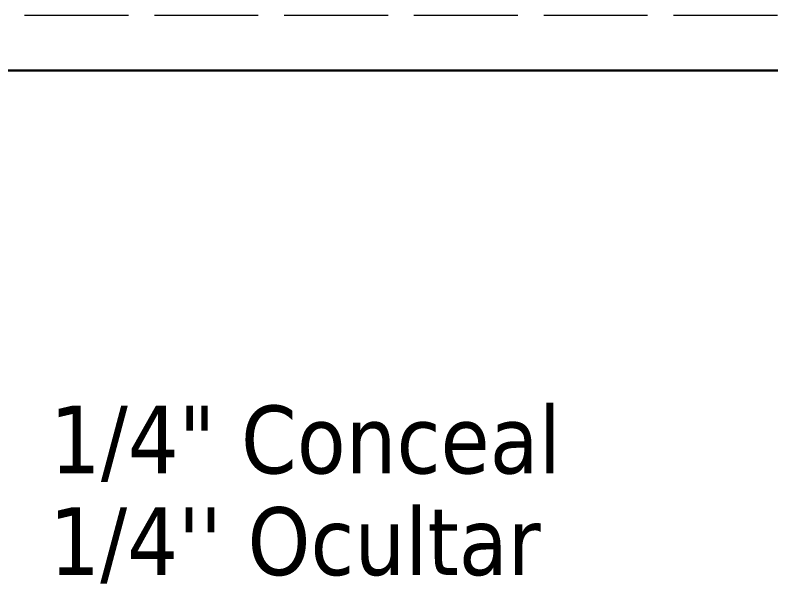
# Model space of a CAD drawing. Header units: millimetres. Extents: x 24811 to 87790, y -117823 to -2257.
# Drawn here: x 86989.3 to 87076.7, y -117280.3 to -117213.2 of the extents above; entities that cross this region are included whole.
import ezdxf

# ---------------------------------------------------------------- set-up
doc = ezdxf.new("R2010")
doc.units = ezdxf.units.MM
doc.linetypes.add('ACAD_ISO02W100', pattern=[15, 12, -3])
doc.layers.add('尺寸標注', color=1, linetype='Continuous', lineweight=30)

# ---------------------------------------------------------------- blocks, each defined once
blk = doc.blocks.new('ggg')
at = {"layer": '尺寸標注', "char_height": 7.83897, "attachment_point": 1}
for s, insert, width in [('{\\fTahoma|b0|i0|c163|p34;1/4" Conceal}', (86900.86, -116222.303), 64.34624), ("{\\fTahoma|b0|i0|c163|p34;1/4\\fTahoma|b0|i0|c0|p34;''\\fTahoma|b0|i0|c163|p34; Ocultar}", (86900.784, -116234.062), 68.62182)]:
    blk.add_mtext(s, dxfattribs=dict(at, insert=insert, width=width))

msp = doc.modelspace()

# ---------------------------------------------------------------- linework, layer by layer
at = {"color": 2, "linetype": 'ACAD_ISO02W100', "lineweight": 9}
msp.add_lwpolyline([(86945.435, -117213.231), (87636.635, -117213.231, -0.414214), (87646.635, -117223.231), (87646.635, -117609.631, -0.414214), (87636.635, -117619.631), (86945.435, -117619.631, -0.414214), (86935.435, -117609.631), (86935.435, -117223.231, -0.414214)], format="xyb", close=True, dxfattribs=at)
at = {"color": 3, "lineweight": 30}
msp.add_lwpolyline([(86951.835, -117219.631), (87630.235, -117219.631, -0.414214), (87640.235, -117229.631), (87640.235, -117603.231, -0.414214), (87630.235, -117613.231), (86951.835, -117613.231, -0.414214), (86941.835, -117603.231), (86941.835, -117229.631, -0.414214)], format="xyb", close=True, dxfattribs=at)

# ---------------------------------------------------------------- block references
at = {"layer": '尺寸標注', "color": 0}
msp.add_blockref('ggg', (92.502, -1036.079), dxfattribs=at)

doc.saveas('drawing.dxf')
